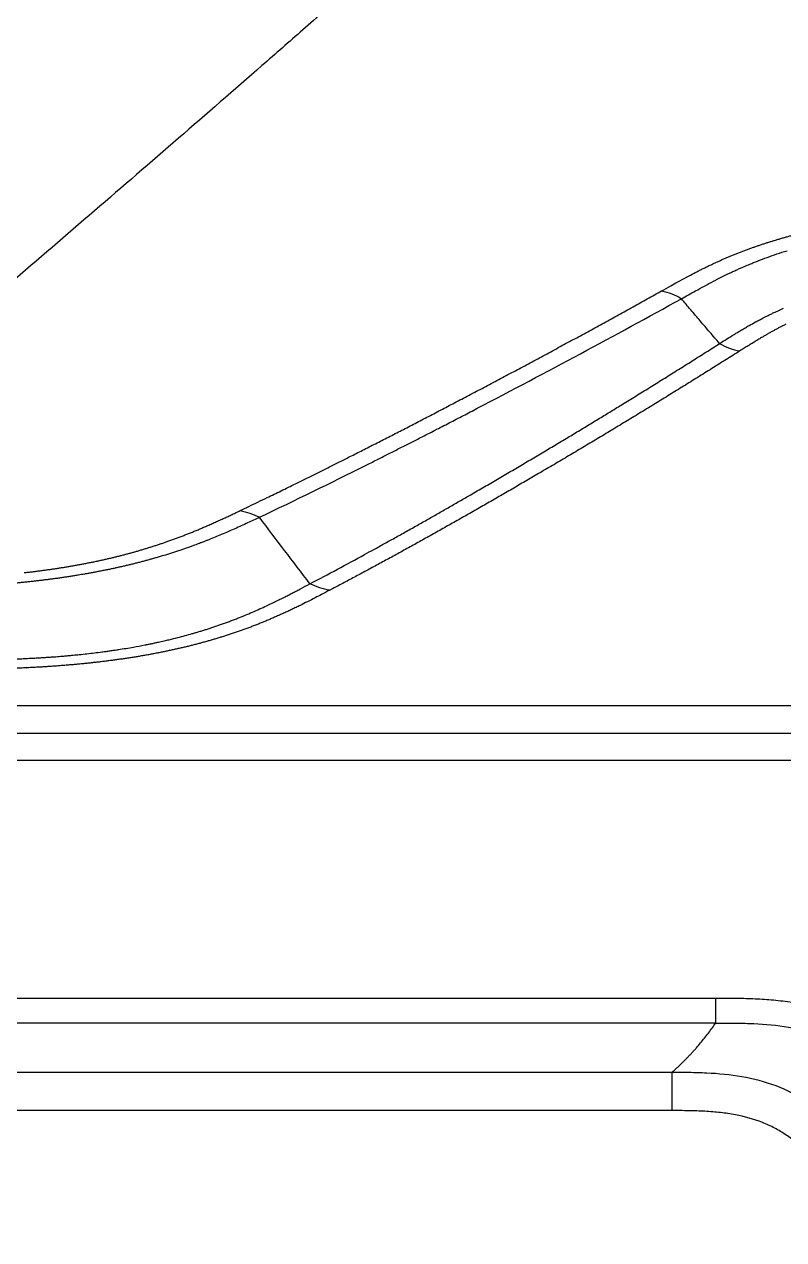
# Model space of a CAD drawing. Extents: x -50 to 28, y -10 to 124.
# Drawn here: x -22.57 to -18.03, y 6.68 to 13.97 of the extents above; entities that cross this region are included whole.
import ezdxf

# ---------------------------------------------------------------- set-up
doc = ezdxf.new("R2010")
doc.units = 0
doc.header["$MEASUREMENT"] = 0
doc.layers.add('GEOMETRY', color=2, linetype='Continuous', lineweight=25)

# ---------------------------------------------------------------- blocks, each defined once
blk = doc.blocks.new('2026 EXCURSION-ENTICE')
at = {"layer": 'GEOMETRY'}
for p, q in [((-13.2813, -69.0445), (0, -69.0445)), ((0, -69.2112), (-13.2813, -69.2111)), ((0, -69.3742), (-13.2813, -69.3742)), ((-17.0461, -70.7973), (-6.9524, -70.7973)), ((-6.9524, -70.9467), (-17.0461, -70.9467)), ((-7.2149, -71.2435), (-16.7836, -71.2435)), ((-7.2149, -71.4718), (-16.7836, -71.4718))]:
    blk.add_line(p, q, dxfattribs=at)
for points, knots in [([(-9.1649, -64.7668), (-9.2515, -64.843), (-9.4192, -64.9907), (-9.7533, -65.2834), (-10.1686, -65.6447), (-10.673, -66.0806), (-11.1829, -66.5194), (-11.6169, -66.8921), (-11.9602, -67.1867), (-12.2263, -67.415), (-12.4779, -67.6303), (-12.7004, -67.8204), (-12.8739, -67.9681), (-13.0118, -68.085), (-13.1373, -68.1909), (-13.2173, -68.2579), (-13.2551, -68.2896)], [0, 0, 0, 0, 0.064797, 0.125466, 0.248771, 0.37214, 0.496539, 0.622439, 0.689696, 0.747518, 0.816866, 0.873241, 0.909551, 0.942781, 0.972931, 1, 1, 1, 1]), ([(-6.7361, -66.3015), (-6.7297, -66.2993), (-6.717, -66.2948), (-6.6977, -66.2881), (-6.6782, -66.2815), (-6.6587, -66.2751), (-6.639, -66.2688), (-6.6191, -66.2626), (-6.6058, -66.2585), (-6.5991, -66.2565)], [0, 0, 0, 0, 0.145676, 0.2903784, 0.4341273, 0.5769429, 0.7188461, 0.8598579, 1, 1, 1, 1]), ([(-6.5991, -66.2565), (-6.592, -66.2543), (-6.5779, -66.2501), (-6.5565, -66.2439), (-6.5349, -66.2378), (-6.5132, -66.2318), (-6.4913, -66.2259), (-6.4693, -66.2202), (-6.4544, -66.2165), (-6.447, -66.2146)], [0, 0, 0, 0, 0.1452257, 0.2896192, 0.4332058, 0.576011, 0.7180607, 0.8593815, 1, 1, 1, 1]), ([(-6.9749, -66.4003), (-6.9686, -66.3974), (-6.9561, -66.3915), (-6.9371, -66.3828), (-6.9181, -66.3743), (-6.8991, -66.366), (-6.88, -66.3578), (-6.8672, -66.3524), (-6.8609, -66.3497)], [0, 0, 0, 0, 0.172392, 0.342474, 0.51026, 0.675765, 0.839006, 1, 1, 1, 1]), ([(-6.8609, -66.3497), (-6.854, -66.3469), (-6.8405, -66.3413), (-6.8198, -66.3331), (-6.7991, -66.325), (-6.7782, -66.317), (-6.7573, -66.3092), (-6.7431, -66.3041), (-6.7361, -66.3015)], [0, 0, 0, 0, 0.170836, 0.339973, 0.507434, 0.673242, 0.837422, 1, 1, 1, 1]), ([(-7.0803, -66.4526), (-7.0731, -66.4489), (-7.059, -66.4416), (-7.0377, -66.4309), (-7.0166, -66.4204), (-6.9958, -66.4102), (-6.9818, -66.4036), (-6.9749, -66.4003)], [0, 0, 0, 0, 0.209985, 0.414962, 0.614948, 0.809955, 1, 1, 1, 1]), ([(-6.8199, -66.4304), (-6.8129, -66.4273), (-6.7997, -66.4214), (-6.7806, -66.4131), (-6.7637, -66.4059), (-6.749, -66.3998), (-6.7365, -66.3946), (-6.7289, -66.3916), (-6.7255, -66.3902)], [0, 0, 0, 0, 0.229083, 0.433064, 0.612048, 0.766136, 0.895424, 1, 1, 1, 1]), ([(-7.1796, -66.506), (-7.1622, -66.4965), (-7.1297, -66.4786), (-7.096, -66.4609), (-7.0803, -66.4526)], [0, 0, 0, 0, 0.533888, 1, 1, 1, 1]), ([(-6.9649, -66.5011), (-6.959, -66.498), (-6.9476, -66.4921), (-6.9308, -66.4834), (-6.9147, -66.4753), (-6.9041, -66.4701), (-6.899, -66.4675)], [0, 0, 0, 0, 0.2714897, 0.5286944, 0.7715427, 1, 1, 1, 1]), ([(-6.899, -66.4675), (-6.8937, -66.4649), (-6.8823, -66.4594), (-6.8639, -66.4506), (-6.8429, -66.4408), (-6.8278, -66.434), (-6.8199, -66.4304)], [0, 0, 0, 0, 0.206589, 0.442222, 0.706753, 1, 1, 1, 1]), ([(-7.8838, -66.8936), (-7.8543, -66.8776), (-7.7955, -66.8458), (-7.7077, -66.798), (-7.6204, -66.7502), (-7.5336, -66.7026), (-7.4473, -66.6549), (-7.3615, -66.6074), (-7.3046, -66.5757), (-7.2762, -66.5599)], [0, 0, 0, 0, 0.143845, 0.28736, 0.430546, 0.573402, 0.715929, 0.858129, 1, 1, 1, 1]), ([(-7.2762, -66.5599), (-7.2579, -66.5496), (-7.2259, -66.5316), (-7.1935, -66.5137), (-7.1796, -66.506)], [0, 0, 0, 0, 0.571213, 1, 1, 1, 1]), ([(-7.1573, -66.6063), (-7.1434, -66.5986), (-7.1155, -66.583), (-7.0874, -66.5675), (-7.0733, -66.5597)], [0, 0, 0, 0, 0.499238, 1, 1, 1, 1]), ([(-6.9294, -66.8739), (-6.9487, -66.8515), (-6.9871, -66.807), (-7.0444, -66.74), (-7.1011, -66.6732), (-7.1386, -66.6286), (-7.1573, -66.6063)], [0, 0, 0, 0, 0.2528405, 0.5037832, 0.7528346, 1, 1, 1, 1]), ([(-6.6672, -66.7211), (-6.6618, -66.7184), (-6.6504, -66.7125), (-6.6319, -66.7034), (-6.6185, -66.697), (-6.6114, -66.6936)], [0, 0, 0, 0, 0.295195, 0.628584, 1, 1, 1, 1]), ([(-6.8417, -66.8202), (-6.8343, -66.8157), (-6.8196, -66.8066), (-6.7972, -66.7932), (-6.7744, -66.7798), (-6.7588, -66.7709), (-6.751, -66.7665)], [0, 0, 0, 0, 0.249668, 0.499581, 0.74971, 1, 1, 1, 1]), ([(-6.7134, -66.7455), (-6.7056, -66.7413), (-6.6905, -66.7331), (-6.6748, -66.725), (-6.6672, -66.7211)], [0, 0, 0, 0, 0.511592, 1, 1, 1, 1]), ([(-6.5322, -66.7595), (-6.538, -66.7624), (-6.5496, -66.7683), (-6.5668, -66.7772), (-6.5842, -66.7865), (-6.6017, -66.7959), (-6.6193, -66.8057), (-6.637, -66.8157), (-6.6549, -66.8259), (-6.6667, -66.8329), (-6.6727, -66.8364)], [0, 0, 0, 0, 0.115299, 0.23335, 0.354164, 0.47775, 0.604118, 0.733277, 0.865235, 1, 1, 1, 1]), ([(-6.6727, -66.8364), (-6.6798, -66.8406), (-6.6946, -66.8493), (-6.7171, -66.863), (-6.7325, -66.8725), (-6.7404, -66.8774)], [0, 0, 0, 0, 0.3089614, 0.6422899, 1, 1, 1, 1]), ([(-8.5057, -67.2248), (-8.4763, -67.2094), (-8.4173, -67.1784), (-8.3289, -67.1318), (-8.2403, -67.0848), (-8.1514, -67.0375), (-8.0624, -66.9898), (-7.9731, -66.9418), (-7.9136, -66.9097), (-7.8838, -66.8936)], [0, 0, 0, 0, 0.140322, 0.281488, 0.423499, 0.566355, 0.710057, 0.854605, 1, 1, 1, 1]), ([(-6.8073, -66.9194), (-6.8353, -66.937), (-6.8912, -66.9723), (-6.9753, -67.0251), (-7.0595, -67.0777), (-7.1438, -67.1301), (-7.2282, -67.1823), (-7.3127, -67.2343), (-7.3974, -67.2861), (-7.4821, -67.3377), (-7.567, -67.3891), (-7.652, -67.4402), (-7.7371, -67.4912), (-7.8223, -67.5419), (-7.9076, -67.5925), (-7.9646, -67.6261), (-7.9931, -67.6429)], [0, 0, 0, 0, 0.072788, 0.145365, 0.217733, 0.289891, 0.361839, 0.433578, 0.505108, 0.57643, 0.647544, 0.71845, 0.789148, 0.859639, 0.929923, 1, 1, 1, 1]), ([(-7.5009, -67.233), (-7.474, -67.2164), (-7.4198, -67.1831), (-7.3387, -67.1328), (-7.2572, -67.0821), (-7.1753, -67.0308), (-7.093, -66.979), (-7.0102, -66.9267), (-6.955, -66.8916), (-6.9273, -66.8739)], [0, 0, 0, 0, 0.139178, 0.279514, 0.421004, 0.5637, 0.707696, 0.853099, 1, 1, 1, 1]), ([(-6.7404, -66.8774), (-6.7464, -66.8811), (-6.7599, -66.8895), (-6.7822, -66.9035), (-6.7984, -66.9138), (-6.8073, -66.9194)], [0, 0, 0, 0, 0.2662976, 0.5996304, 1, 1, 1, 1]), ([(-8.8325, -67.3946), (-8.8058, -67.3809), (-8.7519, -67.3531), (-8.6708, -67.311), (-8.5885, -67.2682), (-8.5335, -67.2394), (-8.5057, -67.2248)], [0, 0, 0, 0, 0.243788, 0.491717, 0.743787, 1, 1, 1, 1]), ([(-8.7198, -67.4388), (-8.691, -67.424), (-8.6335, -67.3946), (-8.548, -67.3505), (-8.4636, -67.3068), (-8.4077, -67.2777), (-8.38, -67.2632)], [0, 0, 0, 0, 0.253111, 0.50415, 0.753115, 1, 1, 1, 1]), ([(-8.0902, -67.5885), (-8.0637, -67.5728), (-8.0112, -67.5417), (-7.9336, -67.4954), (-7.8575, -67.4498), (-7.7831, -67.405), (-7.7103, -67.3609), (-7.6391, -67.3176), (-7.5694, -67.2751), (-7.5236, -67.2469), (-7.5009, -67.233)], [0, 0, 0, 0, 0.132965, 0.263649, 0.392063, 0.518211, 0.64209, 0.763693, 0.883006, 1, 1, 1, 1]), ([(-9.1424, -67.5527), (-9.1171, -67.5399), (-9.066, -67.514), (-8.9891, -67.4749), (-8.911, -67.435), (-8.8588, -67.4082), (-8.8325, -67.3946)], [0, 0, 0, 0, 0.243456, 0.491274, 0.743455, 1, 1, 1, 1]), ([(-9.0503, -67.6061), (-9.0276, -67.5948), (-8.9825, -67.5721), (-8.9155, -67.5383), (-8.8494, -67.5048), (-8.7842, -67.4717), (-8.7412, -67.4497), (-8.7198, -67.4388)], [0, 0, 0, 0, 0.204506, 0.406757, 0.606756, 0.804504, 1, 1, 1, 1]), ([(-9.468, -67.715), (-9.4466, -67.7044), (-9.4036, -67.6832), (-9.3389, -67.6511), (-9.2738, -67.6187), (-9.2082, -67.5858), (-9.1644, -67.5637), (-9.1424, -67.5527)], [0, 0, 0, 0, 0.195629, 0.393443, 0.593442, 0.795627, 1, 1, 1, 1]), ([(-8.4103, -67.7761), (-8.3831, -67.7602), (-8.3288, -67.7288), (-8.2482, -67.6817), (-8.1687, -67.635), (-8.1163, -67.604), (-8.0902, -67.5885)], [0, 0, 0, 0, 0.253639, 0.504824, 0.753597, 1, 1, 1, 1]), ([(-7.9931, -67.6429), (-8.0197, -67.6585), (-8.0724, -67.6894), (-8.1515, -67.7355), (-8.23, -67.7811), (-8.308, -67.826), (-8.3854, -67.8704), (-8.4622, -67.9142), (-8.5385, -67.9574), (-8.5893, -67.986), (-8.6146, -68.0002)], [0, 0, 0, 0, 0.13016, 0.258845, 0.386054, 0.51179, 0.636051, 0.758839, 0.880155, 1, 1, 1, 1]), ([(-9.6387, -67.7985), (-9.6107, -67.7848), (-9.5536, -67.757), (-9.4969, -67.7291), (-9.468, -67.715)], [0, 0, 0, 0, 0.490931, 1, 1, 1, 1]), ([(-9.7997, -67.876), (-9.7821, -67.8676), (-9.7466, -67.8506), (-9.693, -67.8248), (-9.657, -67.8073), (-9.6387, -67.7985)], [0, 0, 0, 0, 0.3253653, 0.658698, 1, 1, 1, 1]), ([(-8.7317, -67.9598), (-8.71, -67.9475), (-8.6665, -67.9229), (-8.6018, -67.8861), (-8.5376, -67.8494), (-8.4737, -67.8127), (-8.4315, -67.7883), (-8.4103, -67.7761)], [0, 0, 0, 0, 0.201267, 0.401894, 0.601885, 0.801249, 1, 1, 1, 1]), ([(-9.9011, -67.9238), (-9.8936, -67.9204), (-9.8779, -67.9131), (-9.8535, -67.9016), (-9.8272, -67.8892), (-9.8091, -67.8805), (-9.7997, -67.876)], [0, 0, 0, 0, 0.219441, 0.459253, 0.719438, 1, 1, 1, 1]), ([(-10.0059, -67.9708), (-9.9975, -67.9671), (-9.9803, -67.9597), (-9.9545, -67.9482), (-9.9279, -67.9362), (-9.9101, -67.928), (-9.9011, -67.9238)], [0, 0, 0, 0, 0.235945, 0.48125, 0.73593, 1, 1, 1, 1]), ([(-9.6841, -67.9163), (-9.7077, -67.9276), (-9.7561, -67.9506), (-9.806, -67.9732), (-9.8316, -67.9848)], [0, 0, 0, 0, 0.487184, 1, 1, 1, 1]), ([(-10.2322, -68.0598), (-10.2247, -68.0571), (-10.2096, -68.0518), (-10.1871, -68.0436), (-10.1646, -68.0352), (-10.142, -68.0266), (-10.1271, -68.0207), (-10.1196, -68.0178)], [0, 0, 0, 0, 0.194408, 0.391588, 0.591565, 0.794361, 1, 1, 1, 1]), ([(-10.1196, -68.0178), (-10.1122, -68.0148), (-10.097, -68.0089), (-10.0745, -67.9997), (-10.0517, -67.9903), (-10.0288, -67.9807), (-10.0136, -67.9741), (-10.0059, -67.9708)], [0, 0, 0, 0, 0.191999, 0.387982, 0.587965, 0.791966, 1, 1, 1, 1]), ([(-9.8316, -67.9848), (-9.8446, -67.9905), (-9.8713, -68.0024), (-9.8988, -68.0141), (-9.913, -68.0201)], [0, 0, 0, 0, 0.483753, 1, 1, 1, 1]), ([(-8.6146, -68.0002), (-8.6396, -68.0142), (-8.6893, -68.042), (-8.7637, -68.0833), (-8.8373, -68.124), (-8.9102, -68.1639), (-8.9823, -68.2032), (-9.0537, -68.2417), (-9.1244, -68.2796), (-9.1943, -68.3168), (-9.2408, -68.3413), (-9.2639, -68.3534)], [0, 0, 0, 0, 0.118183, 0.234596, 0.349239, 0.462114, 0.573221, 0.682562, 0.790139, 0.895951, 1, 1, 1, 1]), ([(-9.0552, -68.1394), (-9.0366, -68.1292), (-8.9978, -68.108), (-8.9376, -68.0748), (-8.8728, -68.0389), (-8.8036, -68.0002), (-8.7562, -67.9736), (-8.7317, -67.9598)], [0, 0, 0, 0, 0.170512, 0.355805, 0.555845, 0.77059, 1, 1, 1, 1]), ([(-10.4844, -68.1374), (-10.4773, -68.1355), (-10.4629, -68.1317), (-10.4415, -68.1258), (-10.4202, -68.1198), (-10.399, -68.1136), (-10.3779, -68.1073), (-10.3568, -68.1009), (-10.3359, -68.0944), (-10.315, -68.0877), (-10.2941, -68.0809), (-10.2734, -68.074), (-10.2527, -68.067), (-10.2391, -68.0622), (-10.2322, -68.0598)], [0, 0, 0, 0, 0.079652, 0.159932, 0.240854, 0.322429, 0.404671, 0.487592, 0.571202, 0.655515, 0.74054, 0.826289, 0.912772, 1, 1, 1, 1]), ([(-9.9883, -68.0509), (-9.994, -68.0532), (-10.0054, -68.0577), (-10.017, -68.0621), (-10.0228, -68.0644)], [0, 0, 0, 0, 0.500939, 1, 1, 1, 1]), ([(-10.7693, -68.2008), (-10.7617, -68.1994), (-10.7466, -68.1966), (-10.724, -68.1923), (-10.7016, -68.1878), (-10.6793, -68.1833), (-10.6571, -68.1786), (-10.6351, -68.1739), (-10.6132, -68.169), (-10.5914, -68.164), (-10.5697, -68.1589), (-10.5482, -68.1537), (-10.5268, -68.1484), (-10.5055, -68.143), (-10.4915, -68.1393), (-10.4844, -68.1374)], [0, 0, 0, 0, 0.075202, 0.150637, 0.226322, 0.302271, 0.378497, 0.455016, 0.531841, 0.608987, 0.686467, 0.764295, 0.842484, 0.921048, 1, 1, 1, 1]), ([(-10.2854, -68.1535), (-10.2929, -68.1557), (-10.3077, -68.16), (-10.3302, -68.1664), (-10.3527, -68.1727), (-10.3751, -68.1787), (-10.3976, -68.1847), (-10.4201, -68.1904), (-10.4425, -68.1961), (-10.465, -68.2016), (-10.4875, -68.2069), (-10.5099, -68.2121), (-10.5323, -68.2172), (-10.5547, -68.2221), (-10.5771, -68.2269), (-10.5993, -68.2315), (-10.6143, -68.2345), (-10.6217, -68.236)], [0, 0, 0, 0, 0.071981, 0.143133, 0.21348, 0.283046, 0.351848, 0.419902, 0.487219, 0.55381, 0.619682, 0.68484, 0.749288, 0.813028, 0.87606, 0.938385, 1, 1, 1, 1]), ([(-9.3819, -68.3148), (-9.3267, -68.2857), (-9.2719, -68.2566), (-9.1631, -68.1981), (-9.109, -68.1688), (-9.0552, -68.1394)], [0, 0, 0, 0, 0.5, 0.5, 1, 1, 1, 1]), ([(-11.0926, -68.2478), (-11.0846, -68.2469), (-11.0685, -68.2451), (-11.0445, -68.2422), (-11.0207, -68.2393), (-10.997, -68.2363), (-10.9735, -68.2332), (-10.9501, -68.23), (-10.9346, -68.2277), (-10.9269, -68.2266)], [0, 0, 0, 0, 0.143002, 0.285912, 0.428755, 0.57156, 0.714351, 0.857156, 1, 1, 1, 1]), ([(-10.9269, -68.2266), (-10.9192, -68.2255), (-10.9039, -68.2232), (-10.8811, -68.2198), (-10.8585, -68.2162), (-10.836, -68.2125), (-10.8136, -68.2087), (-10.7914, -68.2048), (-10.7767, -68.2022), (-10.7693, -68.2008)], [0, 0, 0, 0, 0.142442, 0.284976, 0.427631, 0.570434, 0.713411, 0.856591, 1, 1, 1, 1]), ([(-10.6217, -68.236), (-10.6298, -68.2376), (-10.6457, -68.2408), (-10.669, -68.2452), (-10.6912, -68.2493), (-10.7123, -68.2531), (-10.7321, -68.2566), (-10.7507, -68.2598), (-10.7627, -68.2618), (-10.7685, -68.2628)], [0, 0, 0, 0, 0.170176, 0.331279, 0.483288, 0.626183, 0.759943, 0.884554, 1, 1, 1, 1]), ([(-11.0655, -68.303), (-11.0742, -68.3039), (-11.0913, -68.3057), (-11.117, -68.3083), (-11.1424, -68.3107), (-11.1674, -68.313), (-11.1921, -68.3152), (-11.2164, -68.3173), (-11.2325, -68.3186), (-11.2405, -68.3192)], [0, 0, 0, 0, 0.150225, 0.297985, 0.443286, 0.586133, 0.726532, 0.864487, 1, 1, 1, 1]), ([(-10.938, -68.2878), (-10.9463, -68.2889), (-10.963, -68.291), (-10.9882, -68.2942), (-11.0138, -68.2972), (-11.0395, -68.3001), (-11.0568, -68.302), (-11.0655, -68.303)], [0, 0, 0, 0, 0.198225, 0.397333, 0.597328, 0.798215, 1, 1, 1, 1]), ([(-10.7685, -68.2628), (-10.7764, -68.2641), (-10.7921, -68.2666), (-10.8159, -68.2704), (-10.84, -68.2741), (-10.8642, -68.2777), (-10.8886, -68.2811), (-10.9132, -68.2845), (-10.9297, -68.2867), (-10.938, -68.2878)], [0, 0, 0, 0, 0.142335, 0.284877, 0.427608, 0.570508, 0.713554, 0.856723, 1, 1, 1, 1]), ([(-9.531, -68.3925), (-9.5228, -68.3883), (-9.5065, -68.38), (-9.4828, -68.3678), (-9.46, -68.356), (-9.4451, -68.3482), (-9.4378, -68.3444)], [0, 0, 0, 0, 0.262275, 0.516322, 0.762194, 1, 1, 1, 1]), ([(-9.2639, -68.3534), (-9.2802, -68.362), (-9.3088, -68.377), (-9.3376, -68.3919), (-9.3501, -68.3984)], [0, 0, 0, 0, 0.569238, 1, 1, 1, 1]), ([(-9.4402, -68.4439), (-9.4486, -68.448), (-9.4651, -68.4562), (-9.4901, -68.4681), (-9.5148, -68.4798), (-9.5392, -68.4911), (-9.5635, -68.5021), (-9.5875, -68.5127), (-9.6112, -68.523), (-9.6271, -68.5297), (-9.635, -68.5331)], [0, 0, 0, 0, 0.135397, 0.267804, 0.39723, 0.523684, 0.647177, 0.767719, 0.885322, 1, 1, 1, 1]), ([(-9.3501, -68.3984), (-9.3656, -68.4064), (-9.3953, -68.4216), (-9.4257, -68.4367), (-9.4402, -68.4439)], [0, 0, 0, 0, 0.524158, 1, 1, 1, 1]), ([(-10.0874, -68.6133), (-10.0805, -68.6113), (-10.0664, -68.6073), (-10.0453, -68.601), (-10.0237, -68.5944), (-10.0019, -68.5875), (-9.9797, -68.5804), (-9.9571, -68.5729), (-9.9343, -68.5651), (-9.9111, -68.557), (-9.8877, -68.5486), (-9.8639, -68.5398), (-9.8398, -68.5307), (-9.8239, -68.5245), (-9.8158, -68.5213)], [0, 0, 0, 0, 0.0705824, 0.1433567, 0.2183445, 0.2955729, 0.3750752, 0.4568919, 0.5410726, 0.6276771, 0.7167774, 0.8084599, 0.9028277, 1, 1, 1, 1]), ([(-9.635, -68.5331), (-9.6424, -68.5362), (-9.6572, -68.5423), (-9.6798, -68.5515), (-9.7025, -68.5605), (-9.7253, -68.5693), (-9.7482, -68.5779), (-9.7713, -68.5864), (-9.7946, -68.5948), (-9.8179, -68.603), (-9.8414, -68.611), (-9.865, -68.6189), (-9.881, -68.624), (-9.889, -68.6266)], [0, 0, 0, 0, 0.09494, 0.189037, 0.282302, 0.374747, 0.466385, 0.557229, 0.647291, 0.736585, 0.825125, 0.912925, 1, 1, 1, 1]), ([(-10.3713, -68.6812), (-10.3639, -68.6797), (-10.3495, -68.6769), (-10.3286, -68.6726), (-10.3087, -68.6685), (-10.2959, -68.6657), (-10.2897, -68.6643)], [0, 0, 0, 0, 0.266691, 0.522256, 0.766692, 1, 1, 1, 1]), ([(-9.889, -68.6266), (-9.8964, -68.629), (-9.9113, -68.6337), (-9.9338, -68.6406), (-9.9565, -68.6474), (-9.9792, -68.6541), (-10.002, -68.6606), (-10.0249, -68.667), (-10.0479, -68.6732), (-10.071, -68.6792), (-10.0866, -68.6832), (-10.0943, -68.6851)], [0, 0, 0, 0, 0.114986, 0.228958, 0.341934, 0.453935, 0.564979, 0.675086, 0.784278, 0.892576, 1, 1, 1, 1]), ([(-11.064, -68.7613), (-11.0545, -68.7609), (-11.036, -68.7599), (-11.009, -68.7584), (-10.9834, -68.7568), (-10.9592, -68.7553), (-10.9365, -68.7537), (-10.9151, -68.7522), (-10.8951, -68.7507), (-10.8823, -68.7496), (-10.8761, -68.7491)], [0, 0, 0, 0, 0.150086, 0.292995, 0.428733, 0.557305, 0.678714, 0.792964, 0.900058, 1, 1, 1, 1]), ([(-10.8761, -68.7491), (-10.8694, -68.7486), (-10.8541, -68.7473), (-10.8286, -68.745), (-10.7976, -68.7421), (-10.76, -68.7383), (-10.7176, -68.7338), (-10.6725, -68.7285), (-10.6427, -68.7247), (-10.6279, -68.7228)], [0, 0, 0, 0, 0.0793389, 0.1805518, 0.3036612, 0.4487016, 0.6322908, 0.8160448, 1, 1, 1, 1]), ([(-10.6279, -68.7228), (-10.6195, -68.7217), (-10.6029, -68.7195), (-10.5782, -68.716), (-10.5536, -68.7124), (-10.5221, -68.7077), (-10.4837, -68.7015), (-10.4539, -68.6964), (-10.4391, -68.6938)], [0, 0, 0, 0, 0.128838, 0.257566, 0.386196, 0.514722, 0.757259, 1, 1, 1, 1]), ([(-10.0943, -68.6851), (-10.1021, -68.6871), (-10.1175, -68.6909), (-10.1409, -68.6965), (-10.1645, -68.702), (-10.1883, -68.7074), (-10.2122, -68.7127), (-10.2364, -68.7178), (-10.2607, -68.7228), (-10.2852, -68.7277), (-10.3099, -68.7325), (-10.3348, -68.7372), (-10.3598, -68.7417), (-10.3851, -68.7462), (-10.4105, -68.7505), (-10.4361, -68.7546), (-10.4619, -68.7587), (-10.4879, -68.7626), (-10.514, -68.7664), (-10.5316, -68.7689), (-10.5404, -68.7701)], [0, 0, 0, 0, 0.056742, 0.113281, 0.169628, 0.225796, 0.281796, 0.33764, 0.39334, 0.448908, 0.504355, 0.559694, 0.614938, 0.670098, 0.725187, 0.780217, 0.835201, 0.890151, 0.94508, 1, 1, 1, 1]), ([(-11.3866, -68.7717), (-11.3744, -68.7715), (-11.35, -68.7711), (-11.3135, -68.7703), (-11.2772, -68.7694), (-11.2411, -68.7684), (-11.2053, -68.7673), (-11.1696, -68.766), (-11.1342, -68.7646), (-11.099, -68.7631), (-11.0757, -68.7619), (-11.064, -68.7613)], [0, 0, 0, 0, 0.113132, 0.22577, 0.337909, 0.449543, 0.560668, 0.671279, 0.781373, 0.890947, 1, 1, 1, 1]), ([(-10.8921, -68.8068), (-10.9019, -68.8076), (-10.9215, -68.809), (-10.9511, -68.811), (-10.9811, -68.8129), (-11.0114, -68.8147), (-11.0421, -68.8164), (-11.0732, -68.818), (-11.1046, -68.8195), (-11.1363, -68.8209), (-11.1684, -68.8222), (-11.1899, -68.8229), (-11.2007, -68.8233)], [0, 0, 0, 0, 0.096037, 0.192908, 0.290632, 0.389227, 0.48871, 0.589096, 0.690403, 0.792646, 0.89584, 1, 1, 1, 1]), ([(-10.5404, -68.7701), (-10.549, -68.7713), (-10.5661, -68.7736), (-10.5921, -68.777), (-10.6183, -68.7802), (-10.6447, -68.7834), (-10.6714, -68.7864), (-10.6982, -68.7894), (-10.7253, -68.7922), (-10.7525, -68.7949), (-10.78, -68.7975), (-10.8077, -68.8), (-10.8356, -68.8024), (-10.8638, -68.8047), (-10.8826, -68.8061), (-10.8921, -68.8068)], [0, 0, 0, 0, 0.075689, 0.151525, 0.227524, 0.303704, 0.380079, 0.456665, 0.533479, 0.610536, 0.687851, 0.76544, 0.843318, 0.9215, 1, 1, 1, 1]), ([(-6.9524, -70.7973), (-6.9524, -70.815), (-6.9524, -70.8326), (-6.9524, -70.8658), (-6.9524, -70.8813), (-6.9524, -70.9084), (-6.9524, -70.9199), (-6.9524, -70.9375), (-6.9524, -70.9437), (-6.9524, -70.9467)], [0, 0, 0, 0, 0.25, 0.25, 0.5, 0.5, 0.75, 0.75, 1, 1, 1, 1]), ([(-6.9524, -70.7973), (-6.9325, -70.7974), (-6.8989, -70.7974), (-6.8293, -70.7976), (-6.7427, -70.7992), (-6.6323, -70.8051), (-6.4823, -70.8211), (-6.2935, -70.8602), (-6.0747, -70.9461), (-5.8729, -71.073), (-5.7253, -71.2075), (-5.62, -71.3265), (-5.5472, -71.4193), (-5.4924, -71.4953), (-5.4491, -71.5577), (-5.428, -71.5884), (-5.4156, -71.6063)], [0, 0, 0, 0, 0.032587, 0.054757, 0.11371, 0.173905, 0.235114, 0.359901, 0.487299, 0.616611, 0.746754, 0.81164, 0.875926, 0.939188, 0.964442, 1, 1, 1, 1]), ([(-7.2149, -71.2435), (-7.2096, -71.2386), (-7.1988, -71.2289), (-7.183, -71.2142), (-7.1674, -71.1995), (-7.1522, -71.1848), (-7.1373, -71.17), (-7.1227, -71.1551), (-7.1084, -71.1402), (-7.0944, -71.1252), (-7.0807, -71.1102), (-7.0631, -71.0905), (-7.0421, -71.066), (-7.0182, -71.0367), (-6.9952, -71.007), (-6.9732, -70.977), (-6.9594, -70.9568), (-6.9524, -70.9467)], [0, 0, 0, 0, 0.049511, 0.099157, 0.148939, 0.198857, 0.248913, 0.299107, 0.349441, 0.399914, 0.450528, 0.501283, 0.599017, 0.697751, 0.79749, 0.898238, 1, 1, 1, 1]), ([(-6.9524, -70.9467), (-6.9444, -70.9467), (-6.9374, -70.9467), (-6.9261, -70.9467), (-6.9222, -70.9467), (-6.914, -70.9467), (-6.9096, -70.9467), (-6.8879, -70.9468), (-6.8706, -70.9469), (-6.8186, -70.9474), (-6.7839, -70.948), (-6.68, -70.952), (-6.6109, -70.9573), (-6.4743, -70.9768), (-6.4067, -70.9911), (-6.2746, -71.0308), (-6.2102, -71.0563), (-6.0863, -71.1193), (-6.0269, -71.1568), (-5.9144, -71.2428), (-5.8615, -71.2912), (-5.762, -71.3965), (-5.7155, -71.4533), (-5.6493, -71.542), (-5.6279, -71.5722), (-5.5961, -71.6179), (-5.5856, -71.6332), (-5.5699, -71.6562), (-5.5647, -71.6639), (-5.5569, -71.6754), (-5.5542, -71.6793), (-5.5492, -71.6867), (-5.5471, -71.6899), (-5.5448, -71.6932)], [0, 0, 0, 0, 0.015625, 0.015625, 0.023438, 0.023438, 0.03125, 0.03125, 0.0625, 0.0625, 0.125, 0.125, 0.25, 0.25, 0.375, 0.375, 0.5, 0.5, 0.625, 0.625, 0.75, 0.75, 0.875, 0.875, 0.9375, 0.9375, 0.96875, 0.96875, 0.984375, 0.984375, 0.992188, 0.992188, 1, 1, 1, 1]), ([(-5.9138, -72.1661), (-5.9152, -72.162), (-5.9165, -72.1581), (-5.9196, -72.149), (-5.9212, -72.1442), (-5.926, -72.1302), (-5.9292, -72.1208), (-5.9389, -72.0928), (-5.9455, -72.0742), (-5.9657, -72.0185), (-5.9799, -71.9817), (-6.0254, -71.8732), (-6.0598, -71.8034), (-6.1395, -71.6733), (-6.1848, -71.6131), (-6.2859, -71.5061), (-6.3416, -71.4593), (-6.4611, -71.3807), (-6.5248, -71.3488), (-6.657, -71.2992), (-6.7256, -71.2814), (-6.8646, -71.257), (-6.9352, -71.2504), (-7.0412, -71.2453), (-7.0766, -71.2444), (-7.1296, -71.2437), (-7.1472, -71.2436), (-7.1737, -71.2435), (-7.1825, -71.2435), (-7.1957, -71.2435), (-7.2001, -71.2435), (-7.2077, -71.2435), (-7.2111, -71.2435), (-7.2149, -71.2435)], [0, 0, 0, 0, 0.007812, 0.007812, 0.015625, 0.015625, 0.03125, 0.03125, 0.0625, 0.0625, 0.125, 0.125, 0.25, 0.25, 0.375, 0.375, 0.5, 0.5, 0.625, 0.625, 0.75, 0.75, 0.875, 0.875, 0.9375, 0.9375, 0.96875, 0.96875, 0.984375, 0.984375, 0.992188, 0.992188, 1, 1, 1, 1]), ([(-7.2149, -71.2435), (-7.2149, -71.2482), (-7.2149, -71.2576), (-7.2149, -71.2845), (-7.2149, -71.3021), (-7.2149, -71.3434), (-7.2149, -71.3672), (-7.2149, -71.4178), (-7.2149, -71.4448), (-7.2149, -71.4718)], [0, 0, 0, 0, 0.25, 0.25, 0.5, 0.5, 0.75, 0.75, 1, 1, 1, 1]), ([(-6.1434, -72.2451), (-6.1477, -72.2319), (-6.1558, -72.2069), (-6.1677, -72.1715), (-6.1813, -72.1319), (-6.1972, -72.0882), (-6.2225, -72.0237), (-6.2559, -71.9484), (-6.3147, -71.8396), (-6.3845, -71.7442), (-6.4654, -71.666), (-6.5294, -71.6168), (-6.5985, -71.5755), (-6.6984, -71.5298), (-6.8082, -71.4997), (-6.9242, -71.4825), (-7.0179, -71.475), (-7.1153, -71.4719), (-7.1815, -71.4718), (-7.2149, -71.4718)], [0, 0, 0, 0, 0.028528, 0.054012, 0.076455, 0.114473, 0.149519, 0.218417, 0.283405, 0.403022, 0.458827, 0.513903, 0.5682, 0.623551, 0.738822, 0.800099, 0.864208, 0.931382, 1, 1, 1, 1])]:
    blk.add_open_spline(points, degree=3, knots=knots, dxfattribs=at)
for points in [[(-6.7255, -66.3902), (-6.6897, -66.3757), (-6.6527, -66.3617), (-6.6143, -66.3481)], [(-6.6143, -66.3481), (-6.595, -66.3413), (-6.5754, -66.3347), (-6.5554, -66.3282)], [(-6.5554, -66.3282), (-6.5453, -66.3249), (-6.5352, -66.3217), (-6.525, -66.3185)], [(-7.2762, -66.5599), (-7.2354, -66.5665), (-7.1946, -66.5824), (-7.1573, -66.6063)], [(-7.0733, -66.5597), (-7.0555, -66.5499), (-7.0376, -66.5401), (-7.0194, -66.5303)], [(-7.0194, -66.5303), (-7.0015, -66.5205), (-6.9833, -66.5108), (-6.9649, -66.5011)], [(-7.7614, -66.9357), (-7.5576, -66.8262), (-7.3561, -66.7164), (-7.1573, -66.6063)], [(-6.6114, -66.6936), (-6.5899, -66.6834), (-6.5677, -66.6733), (-6.545, -66.6634)], [(-6.751, -66.7665), (-6.7387, -66.7595), (-6.7261, -66.7525), (-6.7134, -66.7455)], [(-6.9273, -66.8739), (-6.9133, -66.8651), (-6.8994, -66.8562), (-6.8853, -66.8473)], [(-6.8853, -66.8473), (-6.8709, -66.8383), (-6.8564, -66.8292), (-6.8417, -66.8202)], [(-6.9287, -66.8748), (-6.8905, -66.8979), (-6.8489, -66.9132), (-6.8073, -66.9194)], [(-8.38, -67.2632), (-8.1714, -67.1545), (-7.9652, -67.0453), (-7.7614, -66.9357)], [(-9.6841, -67.9163), (-9.4686, -67.8136), (-9.2579, -67.7102), (-9.0503, -67.6061)], [(-9.7997, -67.876), (-9.7606, -67.8835), (-9.7216, -67.8971), (-9.6841, -67.9163)], [(-9.5343, -68.1151), (-9.5846, -68.0489), (-9.6345, -67.9826), (-9.6841, -67.9163)], [(-9.913, -68.0201), (-9.9376, -68.0305), (-9.9627, -68.0408), (-9.9883, -68.0509)], [(-10.0797, -68.0857), (-10.099, -68.0928), (-10.1185, -68.0997), (-10.1383, -68.1065)], [(-10.051, -68.0751), (-10.0605, -68.0787), (-10.0701, -68.0822), (-10.0797, -68.0857)], [(-10.0369, -68.0698), (-10.0416, -68.0716), (-10.0463, -68.0733), (-10.051, -68.0751)], [(-10.0298, -68.0671), (-10.0322, -68.068), (-10.0345, -68.0689), (-10.0369, -68.0698)], [(-10.0228, -68.0644), (-10.0252, -68.0653), (-10.0275, -68.0662), (-10.0298, -68.0671)], [(-10.1383, -68.1065), (-10.186, -68.123), (-10.2348, -68.1386), (-10.2854, -68.1535)], [(-9.3819, -68.3148), (-9.433, -68.2482), (-9.4838, -68.1817), (-9.5343, -68.1151)], [(-9.4378, -68.3444), (-9.419, -68.3345), (-9.4004, -68.3247), (-9.3819, -68.3148)], [(-9.2639, -68.3534), (-9.3037, -68.3464), (-9.3435, -68.3333), (-9.3819, -68.3148)], [(-9.7267, -68.4845), (-9.6976, -68.472), (-9.6692, -68.4593), (-9.6415, -68.4463)], [(-9.6415, -68.4463), (-9.6262, -68.4392), (-9.6112, -68.432), (-9.5963, -68.4248)], [(-9.5963, -68.4248), (-9.595, -68.4242), (-9.5937, -68.4235), (-9.5923, -68.4229)], [(-9.5923, -68.4229), (-9.5715, -68.4128), (-9.5511, -68.4026), (-9.531, -68.3925)], [(-9.8158, -68.5213), (-9.7855, -68.5094), (-9.7558, -68.4971), (-9.7267, -68.4845)], [(-10.4391, -68.6938), (-10.4162, -68.6898), (-10.3936, -68.6855), (-10.3713, -68.6812)], [(-10.2897, -68.6643), (-10.278, -68.6617), (-10.2664, -68.6591), (-10.2548, -68.6565)], [(-10.2548, -68.6565), (-10.2496, -68.6553), (-10.2444, -68.654), (-10.2391, -68.6528)], [(-10.2391, -68.6528), (-10.2345, -68.6517), (-10.2298, -68.6506), (-10.2251, -68.6495)], [(-10.2251, -68.6495), (-10.2077, -68.6453), (-10.1904, -68.641), (-10.1734, -68.6367)], [(-10.1734, -68.6367), (-10.1588, -68.6329), (-10.1443, -68.6291), (-10.1299, -68.6252)], [(-10.1299, -68.6252), (-10.1156, -68.6213), (-10.1014, -68.6174), (-10.0874, -68.6133)]]:
    blk.add_open_spline(points, degree=3, dxfattribs=at)

msp = doc.modelspace()

# ---------------------------------------------------------------- block references
msp.add_blockref('2026 EXCURSION-ENTICE', (-11.4819, 78.9272))

doc.saveas('drawing.dxf')
